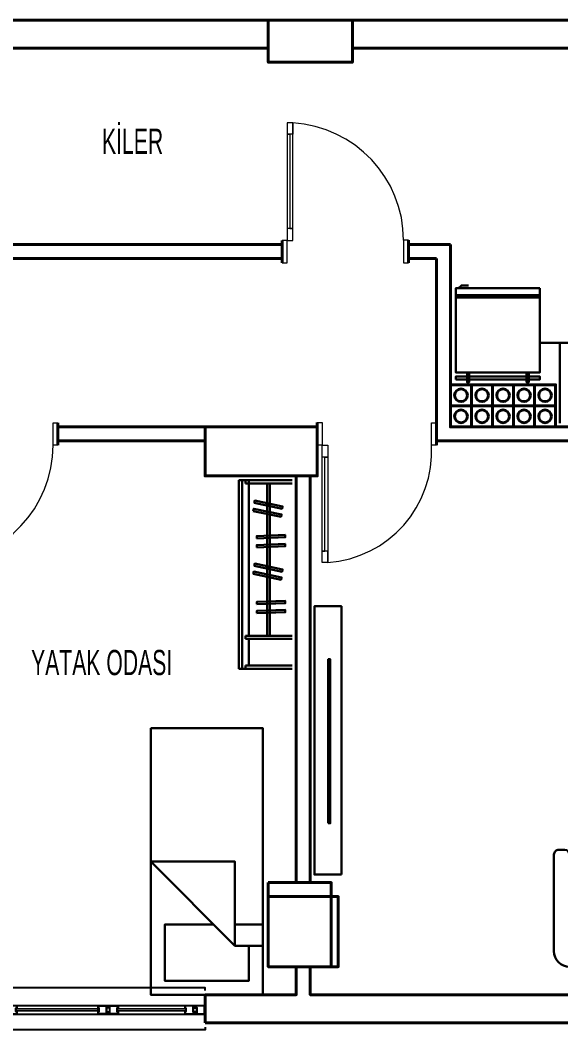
# Model space of a CAD drawing. Header units: millimetres. Extents: x 52 to 4690, y 30 to 1580.
# Drawn here: x 3710 to 4096, y 160 to 880 of the extents above; entities that cross this region are included whole.
import ezdxf

# ---------------------------------------------------------------- set-up
doc = ezdxf.new("R2010")
doc.units = ezdxf.units.MM
for name, color, linetype, lineweight in [('CAM', 253, 'Continuous', 15), ('duvar_40', 45, 'Continuous', 40), ('PENC_25', 74, 'Continuous', 25), ('TEF', 145, 'Continuous', 30), ('yazı', 253, 'Continuous', 20)]:
    doc.layers.add(name, color=color, linetype=linetype, lineweight=lineweight)
doc.styles.add('ARIAL', font='Arial')

# ---------------------------------------------------------------- blocks, each defined once
blk = doc.blocks.new('3')
at = {"layer": 'TEF', "flags": 128}
for points in [[(3939.373977, 270.552152), (3939.373977, 461.90505), (3920.162896, 461.90505), (3920.162896, 270.552152)], [(3930.03358, 307.189993), (3930.03358, 424.073283), (3931.399004, 424.073283), (3931.399004, 307.189993)]]:
    blk.add_lwpolyline(points, close=True, dxfattribs=at)
blk = doc.blocks.new('17')
at = {"layer": 'CAM', "flags": 128}
for points in [[(3707.438115, 175.059922), (3766.500244, 175.059922), (3766.500244, 174.559922), (3707.438115, 174.559922)], [(3707.438115, 173.559922), (3766.500244, 173.559922), (3766.500244, 173.059922), (3707.438115, 173.059922)], [(3779.400249, 175.059922), (3828.323893, 175.059922), (3828.323893, 174.559922), (3779.400249, 174.559922)], [(3779.400249, 173.559922), (3828.323893, 173.559922), (3828.323893, 173.059922), (3779.400249, 173.059922)]]:
    blk.add_lwpolyline(points, close=True, dxfattribs=at)
at = {"layer": 'duvar_40', "linetype": 'ByBlock', "flags": 128}
for points in [[(3702.162892, 184.851439), (3702.162892, 164.851439)], [(3842.162892, 184.851439), (3842.162892, 164.851439)]]:
    blk.add_lwpolyline(points, dxfattribs=at)
at = {"layer": 'PENC_25'}
for p, q in [((3827.623893, 177.059924), (3708.138115, 177.059924)), ((3708.138115, 171.059921), (3827.623893, 171.059921))]:
    blk.add_line(p, q, dxfattribs=at)
at = {"layer": 'PENC_25', "flags": 128}
for points in [[(3842.162892, 187.851439), (3842.162892, 189.768406), (3702.162892, 189.768406), (3702.162892, 187.851439)], [(3842.162892, 161.851439), (3842.162892, 159.851439), (3702.162892, 159.851439), (3702.162892, 161.851439)]]:
    blk.add_lwpolyline(points, dxfattribs=at)
for points in [[(3702.162892, 171.059921), (3702.162892, 177.059924), (3702.162892, 177.059924)], [(3708.138115, 177.059924), (3702.162892, 177.059924), (3702.162892, 171.059921), (3708.138115, 171.059921), (3708.138115, 173.059922), (3707.438115, 173.059922), (3707.438115, 175.059922), (3708.138115, 175.059922)], [(3707.938115, 176.859924), (3702.338112, 176.859924), (3702.338112, 171.259921), (3707.938115, 171.259921), (3707.938115, 172.859922), (3707.238115, 172.859922), (3707.238115, 175.259922), (3707.938115, 175.259922)], [(3765.600244, 173.559922), (3766.500244, 173.559922), (3766.500244, 174.559922), (3765.600244, 174.559922)], [(3765.800244, 177.059924), (3773.800247, 177.059924), (3773.800247, 175.559922), (3771.800246, 175.559922), (3771.800246, 171.059921), (3765.800244, 171.059921), (3765.800244, 173.059922), (3766.500244, 173.059922), (3766.500244, 175.059922), (3765.800244, 175.059922)], [(3766.000244, 176.859924), (3773.600247, 176.859924), (3773.600247, 175.759922), (3771.600246, 175.759922), (3771.600246, 171.259921), (3766.000244, 171.259921), (3766.000244, 172.859922), (3766.700244, 172.859922), (3766.700244, 175.259922), (3766.000244, 175.259922)], [(3780.100249, 171.059921), (3772.100246, 171.059921), (3772.100246, 172.559922), (3774.100247, 172.559922), (3774.100247, 177.059924), (3780.100249, 177.059924), (3780.100249, 175.059922), (3779.400249, 175.059922), (3779.400249, 173.059922), (3780.100249, 173.059922)], [(3779.900249, 171.259921), (3772.300246, 171.259921), (3772.300246, 172.359922), (3774.300247, 172.359922), (3774.300247, 176.859924), (3779.900249, 176.859924), (3779.900249, 175.259922), (3779.200249, 175.259922), (3779.200249, 172.859922), (3779.900249, 172.859922)], [(3827.623893, 171.059921), (3835.83811, 171.059921), (3835.83811, 172.559922), (3833.838109, 172.559922), (3833.838109, 177.059924), (3827.623893, 177.059924), (3827.623893, 175.059922), (3828.323893, 175.059922), (3828.323893, 173.059922), (3827.623893, 173.059922)], [(3827.823893, 171.259921), (3835.63811, 171.259921), (3835.63811, 172.359922), (3833.638109, 172.359922), (3833.638109, 176.859924), (3827.823893, 176.859924), (3827.823893, 175.259922), (3828.523893, 175.259922), (3828.523893, 172.859922), (3827.823893, 172.859922)], [(3842.162892, 177.059924), (3834.138109, 177.059924), (3834.138109, 175.559922), (3836.13811, 175.559922), (3836.13811, 171.059921), (3842.162892, 171.059921), (3842.162892, 174.059922)], [(3841.738112, 176.859924), (3834.338109, 176.859924), (3834.338109, 175.759922), (3836.33811, 175.759922), (3836.33811, 171.259921), (3841.738112, 171.259921), (3841.738112, 172.859922), (3841.738112, 175.259922)], [(3842.162892, 171.059921), (3842.162892, 177.059924)]]:
    blk.add_lwpolyline(points, close=True, dxfattribs=at)
blk = doc.blocks.new('V2')
at = {"layer": 'duvar_40', "linetype": 'ByBlock'}
for p, q in [((3647.162892, 592.851379), (3647.162892, 576.851286)), ((3737.162892, 592.806795), (3737.162892, 576.806702)), ((3647.162887, 579.851458), (3647.162887, 589.851458)), ((3737.162887, 589.806874), (3737.162887, 579.806874)), ((3737.17441, 589.806118), (3737.162892, 589.806118)), ((3737.162892, 589.806118), (3737.17441, 589.806118))]:
    blk.add_line(p, q, dxfattribs=at)
at = {"layer": 'PENC_25', "lineweight": 20}
for p, q in [((3647.162892, 576.851286), (3647.162892, 592.85143)), ((3647.162892, 592.851379), (3650.63547, 592.851379)), ((3650.63547, 592.851379), (3650.63547, 576.851286)), ((3733.690313, 576.806702), (3733.690313, 592.806795)), ((3733.690313, 592.806795), (3737.162892, 592.806795)), ((3737.162892, 592.806846), (3737.162892, 576.806702)), ((3650.63547, 576.851286), (3647.162892, 576.851286)), ((3737.162892, 576.806702), (3733.690313, 576.806702)), ((3654.63547, 493.12788), (3650.63547, 493.12788))]:
    blk.add_line(p, q, dxfattribs=at)
at = {"layer": 'PENC_25', "lineweight": 20, "flags": 128}
blk.add_lwpolyline([(3650.63547, 493.12788), (3650.63547, 576.851286), (3654.63547, 576.851286), (3654.63547, 493.12788), (3654.63547, 501.200316), (3650.63547, 501.200316), (3652.63547, 501.200316), (3652.63547, 568.289383), (3654.63547, 568.289383), (3650.63547, 568.289383)], dxfattribs=at)
at = {"layer": 'PENC_25', "lineweight": 20}
blk.add_arc((3649.888225, 576.7954), 83.80209, 273.247447, 0.007727, dxfattribs=at)
blk = doc.blocks.new('V3')
at = {"layer": 'duvar_40', "linetype": 'ByBlock'}
for p, q in [((3922.162892, 592.851379), (3922.162892, 576.851286)), ((4007.162892, 592.806795), (4007.162892, 576.806702)), ((3922.162887, 579.851458), (3922.162887, 589.851458)), ((4007.162887, 589.806874), (4007.162887, 579.806874)), ((4007.17441, 589.806118), (4007.162892, 589.806118)), ((4007.162892, 589.806118), (4007.17441, 589.806118))]:
    blk.add_line(p, q, dxfattribs=at)
at = {"layer": 'PENC_25', "lineweight": 20}
for p, q in [((3922.162892, 576.851286), (3922.162892, 592.85143)), ((3922.162892, 592.851379), (3925.63547, 592.851379)), ((3925.63547, 592.851379), (3925.63547, 576.851286)), ((4003.690313, 576.806702), (4003.690313, 592.806795)), ((4003.690313, 592.806795), (4007.162892, 592.806795)), ((4007.162892, 592.806846), (4007.162892, 576.806702)), ((3925.63547, 576.851286), (3922.162892, 576.851286)), ((4007.162892, 576.806702), (4003.690313, 576.806702)), ((3929.63547, 493.12788), (3925.63547, 493.12788))]:
    blk.add_line(p, q, dxfattribs=at)
at = {"layer": 'PENC_25', "lineweight": 20, "flags": 128}
blk.add_lwpolyline([(3925.63547, 493.12788), (3925.63547, 576.851286), (3929.63547, 576.851286), (3929.63547, 493.12788), (3929.63547, 501.200316), (3925.63547, 501.200316), (3927.63547, 501.200316), (3927.63547, 568.289383), (3929.63547, 568.289383), (3925.63547, 568.289383)], dxfattribs=at)
at = {"layer": 'PENC_25', "lineweight": 20}
blk.add_arc((3924.181308, 572.563028), 79.622174, 273.927868, 3.055177, dxfattribs=at)
blk = doc.blocks.new('V4')
at = {"layer": 'duvar_40', "linetype": 'ByBlock'}
for p, q in [((3897.162892, 706.851481), (3897.162892, 722.851575)), ((3987.162892, 706.896065), (3987.162892, 722.896159)), ((3897.162887, 719.851402), (3897.162887, 709.851402)), ((3987.162887, 709.895986), (3987.162887, 719.895986)), ((3987.17441, 709.896742), (3987.162892, 709.896742)), ((3987.162892, 709.896742), (3987.17441, 709.896742))]:
    blk.add_line(p, q, dxfattribs=at)
at = {"layer": 'PENC_25', "lineweight": 20}
for p, q in [((3904.63547, 806.57498), (3900.63547, 806.57498)), ((3900.63547, 722.851575), (3897.162892, 722.851575)), ((3897.162892, 722.851575), (3897.162892, 706.85143)), ((3900.63547, 706.851481), (3900.63547, 722.851575)), ((3987.162892, 722.896159), (3983.690313, 722.896159)), ((3983.690313, 722.896159), (3983.690313, 706.896065)), ((3987.162892, 706.896014), (3987.162892, 722.896159)), ((3897.162892, 706.851481), (3900.63547, 706.851481)), ((3983.690313, 706.896065), (3987.162892, 706.896065))]:
    blk.add_line(p, q, dxfattribs=at)
at = {"layer": 'PENC_25', "lineweight": 20, "flags": 128}
blk.add_lwpolyline([(3900.63547, 806.57498), (3900.63547, 722.851575), (3904.63547, 722.851575), (3904.63547, 806.57498), (3904.63547, 798.502545), (3900.63547, 798.502545), (3902.63547, 798.502545), (3902.63547, 731.413478), (3904.63547, 731.413478), (3900.63547, 731.413478)], dxfattribs=at)
at = {"layer": 'PENC_25', "lineweight": 20}
blk.add_arc((3899.888225, 722.907461), 83.80209, 359.992273, 86.752553, dxfattribs=at)
blk = doc.blocks.new('jhnkldgjkslgbjaskgdm')
at = {"layer": 'TEF', "flags": 128}
for points in [[(-5075.802356, -14184.077824), (-5077.802356, -14182.077824), (-5082.802356, -14182.077824)], [(-5073.802356, -14189.077824), (-5133.802356, -14189.077824)], [(-5073.802356, -14190.577824), (-5133.802356, -14190.577824)], [(-5124.302356, -14244.077824), (-5124.302356, -14251.077824), (-5125.802356, -14251.077824), (-5125.802356, -14244.077824)], [(-5083.302356, -14244.077824), (-5083.302356, -14251.077824), (-5081.802356, -14251.077824), (-5081.802356, -14244.077824)]]:
    blk.add_lwpolyline(points, dxfattribs=at)
for points in [[(-5133.802356, -14184.077824), (-5133.802356, -14244.077824), (-5073.802356, -14244.077824), (-5073.802356, -14184.077824)], [(-5073.802356, -14249.077824), (-5133.802356, -14249.077824), (-5133.802356, -14247.077824), (-5073.802356, -14247.077824)]]:
    blk.add_lwpolyline(points, close=True, dxfattribs=at)
blk = doc.blocks.new('ÇSDKJLFGDF')
at = {"layer": 'TEF'}
for p, q in [((86252.764353, -35586.344067), (86314.764353, -35586.344067)), ((86317.764353, -35593.344067), (86317.764353, -35589.344067)), ((86242.764353, -35696.344067), (86242.764353, -35596.344067)), ((86252.764353, -35696.344067), (86252.764353, -35599.344067)), ((86255.764353, -35596.344067), (86314.764353, -35596.344067)), ((86257.764353, -35661.344067), (86257.764353, -35601.344067)), ((86257.764353, -35601.344067), (86309.764353, -35601.344067)), ((86312.764353, -35658.344067), (86312.764353, -35604.344067)), ((86257.764353, -35661.344067), (86309.764353, -35661.344067)), ((86257.764353, -35666.344067), (86309.764353, -35666.344067)), ((86257.764353, -35696.344067), (86257.764353, -35666.344067)), ((86312.764353, -35696.344067), (86312.764353, -35669.344067)), ((86242.764353, -35696.344067), (86242.764353, -35796.344067)), ((86252.764353, -35696.344067), (86252.764353, -35793.344067)), ((86257.764353, -35696.344067), (86257.764353, -35726.344067)), ((86312.764353, -35696.344067), (86312.764353, -35723.344067)), ((86257.764353, -35726.344067), (86309.764353, -35726.344067)), ((86257.764353, -35731.344067), (86257.764353, -35791.344067)), ((86257.764353, -35731.344067), (86309.764353, -35731.344067)), ((86312.764353, -35734.344067), (86312.764353, -35788.344067)), ((86257.764353, -35791.344067), (86309.764353, -35791.344067)), ((86255.764353, -35796.344067), (86314.764353, -35796.344067)), ((86317.764353, -35799.344067), (86317.764353, -35803.344067)), ((86252.764353, -35806.344067), (86314.764353, -35806.344067))]:
    blk.add_line(p, q, dxfattribs=at)
for centre, radius, start, end in [((86252.764353, -35596.344067), 10, 90, 180), ((86314.764353, -35589.344067), 3, 0, 90), ((86314.764353, -35593.344067), 3, 270, 0), ((86255.764353, -35599.344067), 3, 90, 180), ((86309.764353, -35604.344067), 3, 0, 90), ((86309.764353, -35658.344067), 3, 270, 0), ((86309.764353, -35669.344067), 3, 0, 90), ((86309.764353, -35723.344067), 3, 270, 0), ((86309.764353, -35734.344067), 3, 0, 90), ((86309.764353, -35788.344067), 3, 270, 0), ((86255.764353, -35793.344067), 3, 180, 270), ((86252.764353, -35796.344067), 10, 180, 270), ((86314.764353, -35799.344067), 3, 0, 90), ((86314.764353, -35803.344067), 3, 270, 0)]:
    blk.add_arc(centre, radius, start, end, dxfattribs=at)
blk = doc.blocks.new('YAT80')
at = {"flags": 128}
blk.add_lwpolyline([(80, -190), (80, 0), (0, 0), (0, -190)], close=True, dxfattribs=at)
for points in [[(35, -50), (70, -50), (70, -10), (10, -10), (10, -35)], [(0, -35), (20, -35), (80, -95), (20, -95), (20, -35)], [(0, -50), (20, -50)]]:
    blk.add_lwpolyline(points, dxfattribs=at)
blk = doc.blocks.new('kljnlknkl')
at = {"layer": 'TEF'}
for p, q in [((50618.102758, 6093.49865), (50557.842675, 6093.49865)), ((50557.842675, 6093.49865), (50557.842675, 5879.377808)), ((50561.550988, 6093.49865), (50561.550988, 5879.377808)), ((50565.259301, 6089.790338), (50565.259301, 6093.49865)), ((50618.102758, 6089.790338), (50565.259301, 6089.790338)), ((50568.967614, 6089.790338), (50568.967614, 6059.53176)), ((50568.967614, 6088.756004), (50568.967614, 6059.53176)), ((50618.102758, 6059.53176), (50565.259301, 6059.53176)), ((50565.259301, 6059.53176), (50565.259301, 6055.823447)), ((50618.102758, 6055.823447), (50565.259301, 6055.823447)), ((50568.967614, 6055.823447), (50568.967614, 5879.377808)), ((50589.899476, 6055.823447), (50589.899476, 5883.086121)), ((50593.119768, 6055.823447), (50593.119768, 5883.086121)), ((50618.102758, 5879.377808), (50557.842675, 5879.377808)), ((50618.102758, 5883.086121), (50565.259301, 5883.086121)), ((50565.259301, 5883.086121), (50565.259301, 5879.377808))]:
    blk.add_line(p, q, dxfattribs=at)
at = {"layer": 'TEF', "flags": 128}
for points in [[(50578.258868, 6030.427604), (50610.435981, 6029.140036), (50610.32863, 6026.457257), (50578.151516, 6027.744825), (50578.258868, 6030.427604)], [(50578.258868, 6020.209303), (50610.435981, 6018.921734), (50610.32863, 6016.238955), (50578.151516, 6017.526524), (50578.258868, 6020.209303)], [(50574.206294, 5985.785973), (50605.735737, 5992.33721), (50606.281949, 5989.708431), (50574.752506, 5983.157193), (50574.206294, 5985.785973)], [(50575.279729, 5976.657213), (50606.809172, 5983.208451), (50607.355384, 5980.579672), (50575.825941, 5974.028434), (50575.279729, 5976.657213)], [(50578.258868, 5955.685556), (50610.435981, 5954.397988), (50610.32863, 5951.715209), (50578.151516, 5953.002777), (50578.258868, 5955.685556)], [(50578.258868, 5945.467255), (50610.435981, 5944.179686), (50610.32863, 5941.496907), (50578.151516, 5942.784476), (50578.258868, 5945.467255)], [(50574.206294, 5914.406323), (50605.735737, 5920.957561), (50606.281949, 5918.328782), (50574.752506, 5911.777544), (50574.206294, 5914.406323)], [(50575.279729, 5905.277564), (50606.809172, 5911.828802), (50607.355384, 5909.200022), (50575.825941, 5902.648785), (50575.279729, 5905.277564)]]:
    blk.add_lwpolyline(points, dxfattribs=at)

msp = doc.modelspace()

# ---------------------------------------------------------------- linework, layer by layer
at = {"layer": 'duvar_40', "linetype": 'ByBlock'}
for p, q in [((3512.162892, 879.851439), (3887.162892, 879.851439)), ((3947.162892, 879.851439), (4237.162892, 879.851439)), ((4237.162892, 859.851439), (3947.162892, 859.851439)), ((4017.162892, 719.85143), (4017.162892, 589.85143)), ((3897.162892, 709.85143), (3517.162892, 709.85143)), ((4007.162892, 709.85143), (3987.162892, 709.85143)), ((4007.162892, 589.85143), (4007.162892, 709.85143)), ((3737.162892, 589.85143), (3907.162892, 589.85143)), ((4017.162892, 589.85143), (4387.162892, 589.85143)), ((4387.162892, 579.85143), (4007.162892, 579.85143)), ((3917.162892, 554.851376), (3917.162892, 264.851439)), ((4147.162892, 164.851439), (3842.162892, 164.851439))]:
    msp.add_line(p, q, dxfattribs=at)
at = {"layer": 'duvar_40', "linetype": 'ByBlock', "flags": 128}
for points in [[(3887.162892, 849.851439), (3947.162892, 849.851439), (3947.162892, 879.851439), (3887.162892, 879.851439), (3887.162892, 849.851439)], [(3887.162892, 859.851439), (3687.162892, 859.851439), (3687.162892, 719.85143), (3897.162892, 719.85143)], [(3987.162892, 719.85143), (4017.162892, 719.85143)], [(4032.162847, 604.851425), (4017.162847, 604.851425), (4017.162847, 619.851425), (4032.162847, 619.851425), (4032.162847, 604.851425)], [(4047.162847, 604.851425), (4032.162847, 604.851425), (4032.162847, 619.851425), (4047.162847, 619.851425), (4047.162847, 604.851425)], [(4062.162802, 604.851422), (4047.162802, 604.851422), (4047.162802, 619.851422), (4062.162802, 619.851422), (4062.162802, 604.851422)], [(4077.162802, 604.851417), (4062.162802, 604.851417), (4062.162802, 619.851417), (4077.162802, 619.851417), (4077.162802, 604.851417)], [(4092.16278, 604.851415), (4077.16278, 604.851415), (4077.16278, 619.851415), (4092.16278, 619.851415), (4092.16278, 604.851415)], [(4032.16287, 589.851428), (4017.16287, 589.851428), (4017.16287, 604.851428), (4032.16287, 604.851428), (4032.16287, 589.851428)], [(4047.162847, 589.851425), (4032.162847, 589.851425), (4032.162847, 604.851425), (4047.162847, 604.851425), (4047.162847, 589.851425)], [(4062.162825, 589.851422), (4047.162825, 589.851422), (4047.162825, 604.851422), (4062.162825, 604.851422), (4062.162825, 589.851422)], [(4077.162802, 589.85142), (4062.162802, 589.85142), (4062.162802, 604.85142), (4077.162802, 604.85142), (4077.162802, 589.85142)], [(4077.162802, 604.851417), (4092.16278, 604.851417), (4092.16278, 589.851417)], [(3842.162601, 554.851434), (3922.162892, 554.851372), (3922.162892, 589.85143), (3842.162601, 589.851492), (3842.162601, 554.851434)], [(4092.16278, 589.851417), (4077.16278, 589.85142)], [(3842.162601, 579.851492), (3737.162892, 579.85143)], [(3907.162892, 264.851439), (3907.162892, 554.851372)], [(3887.162892, 264.851439), (3887.162892, 204.851439), (3932.163507, 204.851554), (3932.163507, 264.851554), (3887.162892, 264.851439)], [(3842.162892, 184.851439), (3907.162892, 184.851439), (3907.162892, 204.851439)], [(3917.162892, 204.851439), (3917.162892, 184.851439), (4147.162892, 184.851439)]]:
    msp.add_lwpolyline(points, dxfattribs=at)
for points in [[(3887.163192, 879.851446), (3947.163016, 879.851446), (3947.163016, 849.851534), (3887.163192, 849.851534)], [(3887.163192, 879.851446), (3947.163016, 879.851446), (3947.163016, 849.851534), (3887.163192, 849.851534)], [(3842.163176, 589.851603), (3922.16304, 589.851603), (3922.16304, 554.851458), (3842.163176, 554.851458)], [(3842.163474, 589.851603), (3922.16304, 589.851603), (3922.16304, 554.851458), (3842.163474, 554.851458)], [(3887.163192, 264.851615), (3932.163507, 264.851615), (3932.163507, 204.851494), (3887.163192, 204.851494)], [(3887.163192, 254.851446), (3937.163145, 254.851446), (3937.163145, 204.851494), (3887.163192, 204.851494)]]:
    msp.add_lwpolyline(points, close=True, dxfattribs=at)
at = {"layer": 'duvar_40', "linetype": 'ByBlock'}
for centre in [(4024.662847, 612.351425), (4039.662847, 612.351425), (4054.662802, 612.351422), (4069.662802, 612.351417), (4084.66278, 612.351415), (4024.66287, 597.351428), (4039.662847, 597.351425), (4054.662825, 597.351422), (4069.662802, 597.35142), (4084.66278, 597.351417)]:
    msp.add_circle(centre, 4.53413, dxfattribs=at)
at = {"layer": 'TEF'}
for p, q in [((4387.162892, 649.85143), (4080.944716, 649.85143)), ((4095.09701, 649.494889), (4095.09701, 592.494889))]:
    msp.add_line(p, q, dxfattribs=at)

# ---------------------------------------------------------------- block references
for name in ['V4', 'V2', 'V3', '3', '17']:
    msp.add_blockref(name, (0, 0))
at = {"layer": 'TEF', "xscale": -1}
msp.add_blockref('jhnkldgjkslgbjaskgdm', (-1052.85764, 14872.732492), dxfattribs=at)
at = {"layer": 'TEF'}
for name, p, xscale, yscale, zscale, rotation in [('kljnlknkl', (-27926.968577, 4249.847752), 0.62885, -0.62885, -0.62885, 359.998656), ('ÇSDKJLFGDF', (43875.804426, -95620.442283), -1.111111, 1.111111, 1.111111, 270)]:
    msp.add_blockref(name, p, dxfattribs=dict(at, xscale=xscale, yscale=yscale, zscale=zscale, rotation=rotation))
at = {"layer": 'TEF', "linetype": 'ByBlock', "rotation": 180}
msp.add_blockref('YAT80', (3883.43673, 184.851439), dxfattribs=at)

# ---------------------------------------------------------------- texts
at = {"layer": 'yazı', "style": 'ARIAL', "width": 0.6}
for s, p in [('KİLER', (3768.647909, 784.502758)), ('YATAK ODASI', (3718.077897, 412.773072, -6562.999728))]:
    msp.add_text(s, height=18, dxfattribs=at).set_placement(p)

doc.saveas('drawing.dxf')
